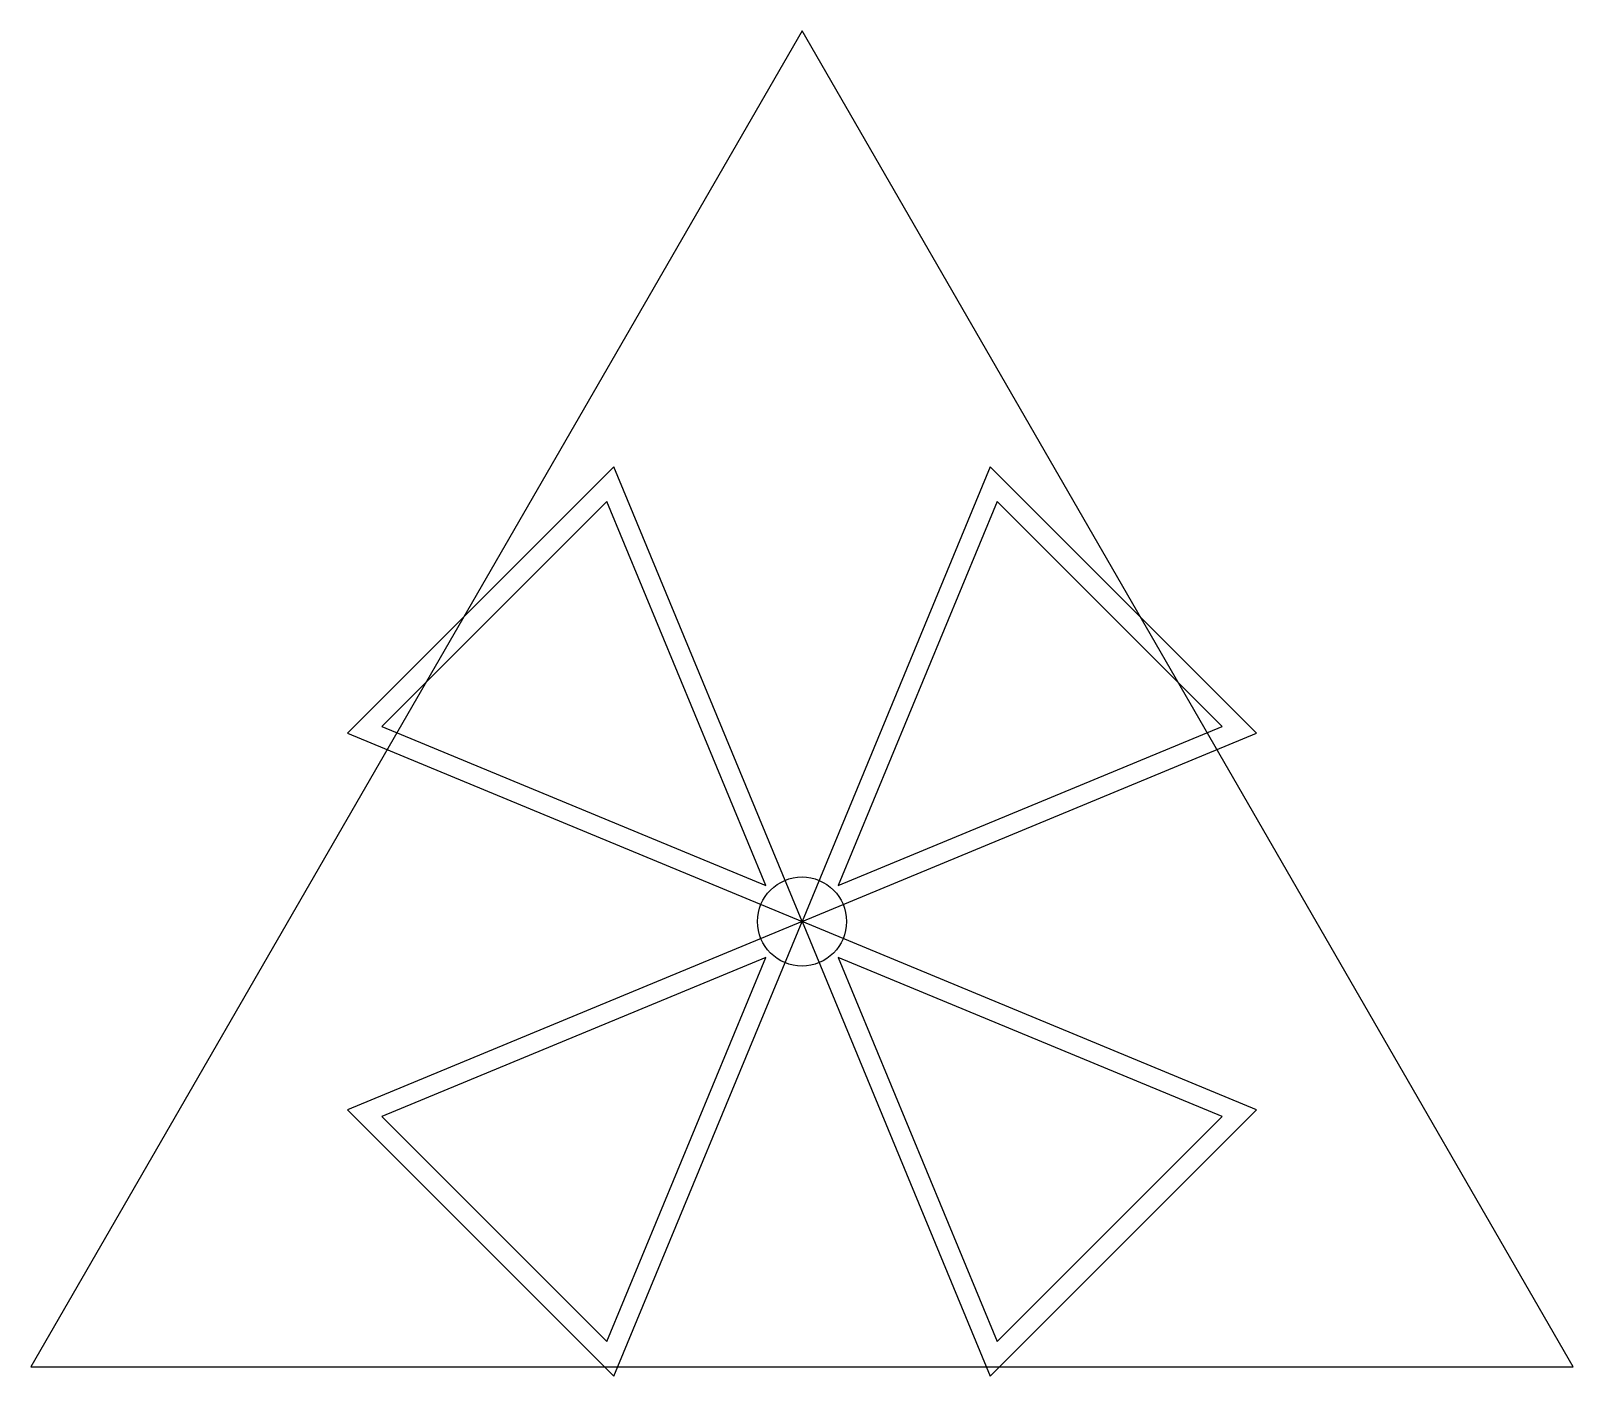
# Model space of a CAD drawing. Header units: feet. Extents: x -0.87 to 0.87, y -0.51 to 1.
import ezdxf

# ---------------------------------------------------------------- set-up
doc = ezdxf.new("R2010")
doc.units = ezdxf.units.FT
doc.header["$MEASUREMENT"] = 0
doc.layers.add('3DFACE', color=7, linetype='Continuous')

msp = doc.modelspace()

# ---------------------------------------------------------------- linework, layer by layer
at = {"elevation": 0.99}
msp.add_lwpolyline([(0, 1), (-0.866, -0.5), (0.866, -0.5)], close=True, dxfattribs=at)
at = {"elevation": 1.0001}
for points in [[(-0.0405, 0.0405), (-0.2191, 0.4717), (-0.4717, 0.2191), (-0.0405, 0.0405)], [(0.0405, 0.0405), (0.4717, 0.2191), (0.2191, 0.4717), (0.0405, 0.0405)], [(-0.0405, -0.0405), (-0.4717, -0.2191), (-0.2191, -0.4717), (-0.0405, -0.0405)], [(0.0405, -0.0405), (0.2191, -0.4717), (0.4717, -0.2191), (0.0405, -0.0405)]]:
    msp.add_lwpolyline(points, dxfattribs=at)
msp.add_circle((0, 0, 1.0001), 0.05)
at = {"layer": '3DFACE'}
for points in [[(-0.5104, 0.2114, 1), (0, 0, 1), (-0.2114, 0.5104, 1)], [(0.2114, 0.5104, 1), (0, 0, 1), (0.5104, 0.2114, 1)], [(-0.2114, -0.5104, 1), (0, 0, 1), (-0.5104, -0.2114, 1)], [(0.5104, -0.2114, 1), (0, 0, 1), (0.2114, -0.5104, 1)]]:
    msp.add_3dface(points, dxfattribs=at)
at = {"layer": 'Defpoints'}
msp.add_point((0, 0), dxfattribs=at)

doc.saveas('drawing.dxf')
